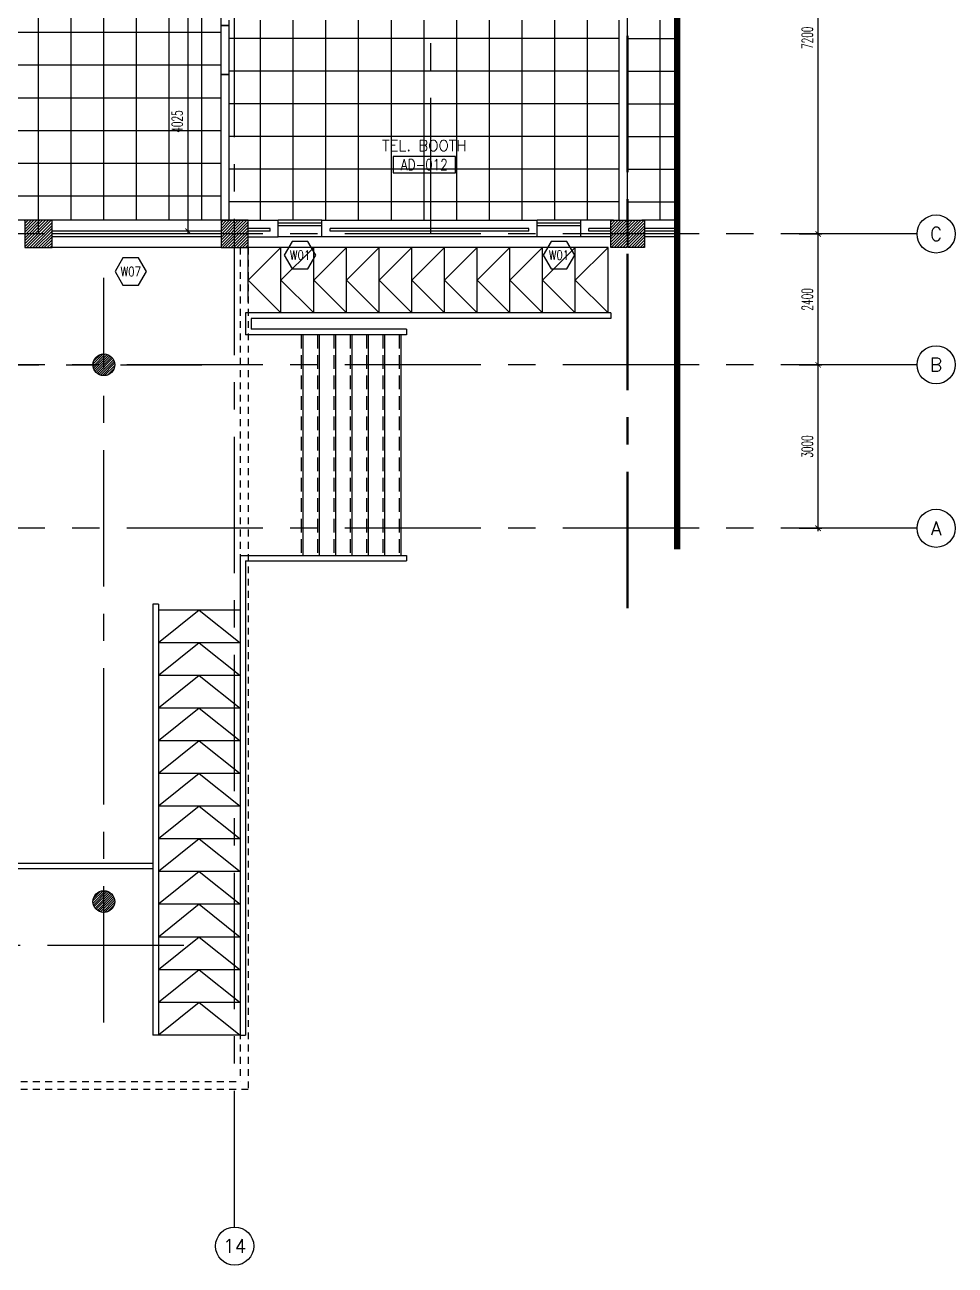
# Model space of a CAD drawing. Extents: x 417820 to 418166, y 43448 to 43632.
# Drawn here: x 417894.85 to 417911.92, y 43447.95 to 43470.71 of the extents above; entities that cross this region are included whole.
import ezdxf
from ezdxf.enums import TextEntityAlignment as Align

# ---------------------------------------------------------------- set-up
doc = ezdxf.new("R2010")
doc.units = 0
doc.header["$MEASUREMENT"] = 0
doc.header["$PDMODE"] = 3
doc.header["$PDSIZE"] = 0.1
for name, pattern in [('CENTER2', [1.125, 0.75, -0.125, 0.125, -0.125]), ('CENTERX2', [4, 2.5, -0.5, 0.5, -0.5]), ('HIDDEN', [0.375, 0.25, -0.125]), ('HIDDEN2', [0.1875, 0.125, -0.0625])]:
    doc.linetypes.add(name, pattern=pattern)
doc.layers.get('0').update_dxf_attribs({"linetype": 'CONTINUOUS'})
doc.layers.get('DEFPOINTS').update_dxf_attribs({"linetype": 'CONTINUOUS'})
for name, color, linetype in [('AX', 6, 'CONTINUOUS'), ('AX-CR', 2, 'CONTINUOUS'), ('AX-DIM', 4, 'CONTINUOUS'), ('AX-TXT', 4, 'CONTINUOUS'), ('AXES', 11, 'CENTERX2'), ('CANOPY-LN', 3, 'CONTINUOUS'), ('CEILING', 4, 'CONTINUOUS'), ('COL', 2, 'CONTINUOUS'), ('DIM', 4, 'CONTINUOUS'), ('ELEV', 2, 'CONTINUOUS'), ('Handrail', 4, 'CONTINUOUS'), ('HAT', 8, 'CONTINUOUS'), ('INSUL', 7, 'CONTINUOUS'), ('Ramb', 3, 'CONTINUOUS'), ('RM-BOX', 11, 'CONTINUOUS'), ('RM-NAME', 11, 'CONTINUOUS'), ('RM-NO', 11, 'CONTINUOUS'), ('SHAFT', 7, 'CONTINUOUS'), ('Step', 7, 'CONTINUOUS'), ('WALL', 2, 'CONTINUOUS'), ('WIN', 5, 'CONTINUOUS'), ('WIN-BOX', 3, 'CONTINUOUS'), ('WIN-NO', 5, 'CONTINUOUS')]:
    doc.layers.add(name, color=color, linetype=linetype)
doc.styles.add('ROMANS', font='ROMANS.shx', dxfattribs={"width": 0.6})
doc.dimstyles.new('STANDARD in', dxfattribs={"dimtxt": 0.2, "dimasz": 0.1, "dimexe": 0.07, "dimexo": 0.05, "dimgap": 0.1, "dimtad": 1, "dimdec": 0, "dimlfac": 1000, "dimzin": 0, "dimdsep": 46, "dimtxsty": 'ROMANS', "dimblk": 'ARCHTICK', "dimcen": 0.05, "dimdle": 0.05, "dimclrd": 4, "dimclre": 4, "dimclrt": 2, "dimadec": 0, "dimazin": 0, "dimtfac": 1, "dimtdec": 0, "dimtmove": 2, "dimatfit": 3, "dimldrblk": 'ARCHTICK', "dimfxl": 0, "dimtolj": 1, "dimtzin": 0, "dimarcsym": 0})

# ---------------------------------------------------------------- blocks, each defined once
blk = doc.blocks.new('COL50')
at = {"layer": 'COL'}
blk.add_lwpolyline([(-250, 250), (-250, -250), (250, -250), (250, 250)], close=True, dxfattribs=at)
blk = doc.blocks.new('*X28')
at = {"color": 0}
for p, q in [((84179, 10675), (84665, 11161)), ((84179, 10729), (84612, 11161)), ((84179, 10782), (84559, 11161)), ((84179, 10835), (84506, 11161)), ((84179, 10888), (84453, 11161)), ((84179, 10941), (84400, 11161)), ((84179, 10994), (84347, 11161)), ((84179, 11047), (84294, 11161)), ((84179, 11100), (84240, 11161)), ((84179, 11153), (84187, 11161)), ((84218, 10661), (84679, 11122)), ((84271, 10661), (84679, 11069)), ((84324, 10661), (84679, 11016)), ((84377, 10661), (84679, 10963)), ((84430, 10661), (84679, 10910)), ((84483, 10661), (84679, 10857)), ((84536, 10661), (84679, 10804)), ((84589, 10661), (84679, 10751)), ((84642, 10661), (84679, 10698))]:
    blk.add_line(p, q, dxfattribs=at)
blk = doc.blocks.new('*X36')
at = {"color": 0}
for p, q in [((203889, 10689), (204360, 11161)), ((203889, 10742), (204307, 11161)), ((203889, 10795), (204254, 11161)), ((203889, 10848), (204201, 11161)), ((203889, 10901), (204148, 11161)), ((203889, 10954), (204095, 11161)), ((203889, 11008), (204042, 11161)), ((203889, 11061), (203989, 11161)), ((203889, 11114), (203936, 11161)), ((203913, 10661), (204389, 11136)), ((203966, 10661), (204389, 11083)), ((204019, 10661), (204389, 11030)), ((204072, 10661), (204389, 10977)), ((204125, 10661), (204389, 10924)), ((204178, 10661), (204389, 10871)), ((204231, 10661), (204389, 10818)), ((204285, 10661), (204389, 10765)), ((204338, 10661), (204389, 10712))]:
    blk.add_line(p, q, dxfattribs=at)
blk = doc.blocks.new('WW1')
at = {"layer": 'WIN-BOX'}
blk.add_lwpolyline([(144, -250), (289, 0), (144, 250), (-144, 250), (-289, 0), (-144, -250)], close=True, dxfattribs=at)
at = {"layer": 'WIN-NO', "style": 'ROMANS', "width": 0.8}
blk.add_attdef('W00', text='', height=170, dxfattribs=at).set_placement((0, 0), align=Align.MIDDLE)
blk = doc.blocks.new('RM1')
at = {"layer": 'RM-BOX'}
blk.add_lwpolyline([(570, -200), (-570, -200), (-570, -500), (570, -500)], close=True, dxfattribs=at)
at = {"layer": 'RM-NAME', "style": 'ROMANS'}
for tag, p in [('ROOMNAME1', (0, 324)), ('ROOMNAME2', (0, 0))]:
    blk.add_attdef(tag, text='', height=200, dxfattribs=at).set_placement(p, align=Align.MIDDLE)
at = {"layer": 'RM-NO', "style": 'ROMANS', "width": 0.8}
blk.add_attdef('ROOMNO', text='', height=200, dxfattribs=at).set_placement((0, -350), align=Align.MIDDLE)
blk = doc.blocks.new('AXU')
at = {"layer": 'AX-CR'}
blk.add_circle((0, 350), 350, dxfattribs=at)
at = {"layer": 'AX-TXT', "style": 'ROMANS'}
blk.add_attdef('AX', text='', height=250, dxfattribs=at).set_placement((0, 350), align=Align.MIDDLE)
blk = doc.blocks.new('W')
at = {"layer": 'WIN-NO'}
blk.add_blockref('WW1', (0, -337), dxfattribs=at).add_auto_attribs({'W00': 'W01'})
blk = doc.blocks.new('C-300')
at = {"layer": 'HAT', "linetype": 'ByBlock', "ltscale": 0.3}
h = blk.add_hatch(dxfattribs=at)
h.set_pattern_fill('ANSI31', color=8, scale=300, style=0)
h.set_pattern_definition([(45, (-258496.182, -82361.005), (-26.5165043, 26.5165043), [])])
h.paths.add_polyline_path([(300, 500), (0, 500), (0, 250), (300, 250)])
h.paths.add_polyline_path([(300, 250), (0, 250), (0, 0), (300, 0)])
at = {"layer": 'COL'}
blk.add_lwpolyline([(0, 500), (300, 500), (300, 0), (0, 0)], close=True, dxfattribs=at)
blk = doc.blocks.new('C-300A')
at = {"layer": 'SHAFT', "color": 6, "linetype": 'ByBlock', "ltscale": 0.3}
for p in [(-300, 0), (20, 0)]:
    blk.add_blockref('C-300', p, dxfattribs=at)
blk = doc.blocks.new('_ARCHTICK')
at = {"color": 0, "linetype": 'ByBlock', "const_width": 0.15}
blk.add_lwpolyline([(-0.5, -0.5), (0.5, 0.5)], dxfattribs=at)
blk = doc.blocks.new('*D178')
at = {"layer": 'DEFPOINTS', "color": 0}
for p in [(417897.842, 43470.949), (417898.447, 43470.949), (417897.984, 43466.924)]:
    blk.add_point(p, dxfattribs=at)
at = {"layer": 'DIM', "color": 4, "lineweight": -2}
for p, q in [((417897.842, 43466.874), (417897.842, 43470.999)), ((417898.397, 43470.949), (417897.772, 43470.949)), ((417897.934, 43466.924), (417897.772, 43466.924))]:
    blk.add_line(p, q, dxfattribs=at)
at = {"layer": 'DIM', "color": 4, "lineweight": -2, "xscale": 0.1, "yscale": 0.1, "zscale": 0.1}
for p, rotation in [((417897.842, 43470.949), 90), ((417897.842, 43466.924), 270)]:
    blk.add_blockref('_ARCHTICK', p, dxfattribs=dict(at, rotation=rotation))
at = {"layer": 'DIM', "color": 2, "insert": (417897.642, 43468.937), "char_height": 0.2, "attachment_point": 5, "rotation": 90, "style": 'ROMANS'}
blk.add_mtext('\\A1;4025', dxfattribs=at)
blk = doc.blocks.new('AXL')
at = {"layer": 'AX-CR'}
blk.add_circle((-350, 0), 350, dxfattribs=at)
at = {"layer": 'AX-TXT', "style": 'ROMANS'}
blk.add_attdef('AX', text='', height=250, dxfattribs=at).set_placement((-350, 0), align=Align.MIDDLE)
blk = doc.blocks.new('*D186')
at = {"layer": 'AX-DIM', "color": 4, "lineweight": -2}
for p, q in [((417909.052, 43474.074), (417909.472, 43474.074)), ((417909.402, 43466.824), (417909.402, 43474.124)), ((417909.052, 43466.874), (417909.472, 43466.874))]:
    blk.add_line(p, q, dxfattribs=at)
at = {"layer": 'DEFPOINTS', "color": 0}
for p in [(417909.002, 43474.074), (417909.402, 43474.074), (417909.002, 43466.874)]:
    blk.add_point(p, dxfattribs=at)
at = {"layer": 'AX-DIM', "color": 4, "lineweight": -2, "xscale": 0.1, "yscale": 0.1, "zscale": 0.1}
for p, rotation in [((417909.402, 43474.074), 90), ((417909.402, 43466.874), 270)]:
    blk.add_blockref('_ARCHTICK', p, dxfattribs=dict(at, rotation=rotation))
at = {"layer": 'AX-DIM', "color": 2, "insert": (417909.202, 43470.474), "char_height": 0.2, "attachment_point": 5, "rotation": 90, "style": 'ROMANS'}
blk.add_mtext('\\A1;7200', dxfattribs=at)
blk = doc.blocks.new('*D187')
at = {"layer": 'AX-DIM', "color": 4, "lineweight": -2}
for p, q in [((417909.052, 43464.474), (417909.472, 43464.474)), ((417909.402, 43461.424), (417909.402, 43464.524)), ((417909.052, 43461.474), (417909.472, 43461.474))]:
    blk.add_line(p, q, dxfattribs=at)
at = {"layer": 'DEFPOINTS', "color": 0}
for p in [(417909.002, 43464.474), (417909.402, 43464.474), (417909.002, 43461.474)]:
    blk.add_point(p, dxfattribs=at)
at = {"layer": 'AX-DIM', "color": 4, "lineweight": -2, "xscale": 0.1, "yscale": 0.1, "zscale": 0.1}
for p, rotation in [((417909.402, 43464.474), 90), ((417909.402, 43461.474), 270)]:
    blk.add_blockref('_ARCHTICK', p, dxfattribs=dict(at, rotation=rotation))
at = {"layer": 'AX-DIM', "color": 2, "insert": (417909.202, 43462.974), "char_height": 0.2, "attachment_point": 5, "rotation": 90, "style": 'ROMANS'}
blk.add_mtext('\\A1;3000', dxfattribs=at)
blk = doc.blocks.new('*D188')
at = {"layer": 'AX-DIM', "color": 4, "lineweight": -2}
for p, q in [((417909.402, 43464.424), (417909.402, 43466.924)), ((417909.052, 43466.874), (417909.472, 43466.874)), ((417909.052, 43464.474), (417909.472, 43464.474))]:
    blk.add_line(p, q, dxfattribs=at)
at = {"layer": 'DEFPOINTS', "color": 0}
for p in [(417909.002, 43466.874), (417909.402, 43466.874), (417909.002, 43464.474)]:
    blk.add_point(p, dxfattribs=at)
at = {"layer": 'AX-DIM', "color": 4, "lineweight": -2, "xscale": 0.1, "yscale": 0.1, "zscale": 0.1}
for p, rotation in [((417909.402, 43466.874), 90), ((417909.402, 43464.474), 270)]:
    blk.add_blockref('_ARCHTICK', p, dxfattribs=dict(at, rotation=rotation))
at = {"layer": 'AX-DIM', "color": 2, "insert": (417909.202, 43465.674), "char_height": 0.2, "attachment_point": 5, "rotation": 90, "style": 'ROMANS'}
blk.add_mtext('\\A1;2400', dxfattribs=at)

msp = doc.modelspace()

# ---------------------------------------------------------------- hatches: boundary and pattern name
at = {"layer": 'HAT'}
h = msp.add_hatch(dxfattribs=at)
h.set_pattern_fill('ANSI31', color=256, scale=0.24, style=0)
h.set_pattern_definition([(45, (417847.30438, 43429.566767), (-0.021213203, 0.021213203), [])])
h.paths.add_polyline_path([(417896.0966, 43464.4743), (417896.2966, 43464.4743), (417896.2966, 43464.6743, 0.4142136)])
h.paths.add_polyline_path([(417896.2966, 43464.6743), (417896.2966, 43464.4743), (417896.4966, 43464.4743, 0.4142136)])
h.paths.add_polyline_path([(417896.4966, 43464.4743), (417896.2966, 43464.4743), (417896.2966, 43464.2743, 0.4142136)])
h.paths.add_polyline_path([(417896.2966, 43464.4743), (417896.0966, 43464.4743, 0.4142136), (417896.2966, 43464.2743)])
h = msp.add_hatch(dxfattribs=at)
h.set_pattern_fill('ANSI31', color=256, scale=0.24, style=0)
h.set_pattern_definition([(45, (417847.30438, 43419.716767), (-0.021213203, 0.021213203), [])])
h.paths.add_polyline_path([(417896.0966, 43454.6243), (417896.2966, 43454.6243), (417896.2966, 43454.8243, 0.4142136)])
h.paths.add_polyline_path([(417896.2966, 43454.8243), (417896.2966, 43454.6243), (417896.4966, 43454.6243, 0.4142136)])
h.paths.add_polyline_path([(417896.4966, 43454.6243), (417896.2966, 43454.6243), (417896.2966, 43454.4243, 0.4142136)])
h.paths.add_polyline_path([(417896.2966, 43454.6243), (417896.0966, 43454.6243, 0.4142136), (417896.2966, 43454.4243)])

# ---------------------------------------------------------------- linework, layer by layer
at = {"layer": 'AXES'}
for p, q in [((417898.6966, 43448.6529), (417898.6966, 43538.4875)), ((417905.8966, 43460.01), (417905.8966, 43538.1375)), ((417905.9166, 43460.01), (417905.9166, 43538.1375)), ((417895.0966, 43466.8743), (417895.0966, 43525.6943)), ((417902.2966, 43466.8743), (417902.2966, 43525.6943)), ((417911.2163, 43466.8743), (417890.8966, 43466.8743)), ((417896.2966, 43452.4071), (417896.2966, 43466.069)), ((417820.6052, 43464.4743), (417898.0966, 43464.4743)), ((417911.2163, 43464.4743), (417881.2966, 43464.4743)), ((417911.2163, 43464.4743), (417889.6966, 43464.4743)), ((417911.2163, 43461.4743), (417887.8966, 43461.4743)), ((417911.2163, 43461.4743), (417887.8966, 43461.4743)), ((417879.2641, 43453.8243), (417897.852, 43453.8243))]:
    msp.add_line(p, q, dxfattribs=at)
at = {"layer": 'CANOPY-LN', "color": 8, "linetype": 'HIDDEN2'}
for p in [(417898.7966, 43466.6243), (417880.5966, 43451.3243)]:
    msp.add_line(p, (417898.7966, 43451.3243), dxfattribs=at)
at = {"layer": 'CANOPY-LN', "linetype": 'HIDDEN2'}
for p, q in [((417898.9466, 43466.6243), (417898.9466, 43451.1743)), ((417898.9466, 43451.1743), (417880.4466, 43451.1743))]:
    msp.add_line(p, q, dxfattribs=at)
at = {"layer": 'CEILING'}
for p, q in [((417895.6966, 43467.1243), (417895.6966, 43485.7243)), ((417896.2966, 43467.1243), (417896.2966, 43484.7993)), ((417896.8966, 43467.1243), (417896.8966, 43484.7993)), ((417897.4966, 43467.1243), (417897.4966, 43484.7993)), ((417898.0966, 43467.1243), (417898.0966, 43484.7993)), ((417895.0966, 43467.1243), (417895.0966, 43473.8243)), ((417899.1716, 43467.1243), (417899.1716, 43470.7993)), ((417899.7716, 43467.1243), (417899.7716, 43470.7993)), ((417900.3716, 43467.1243), (417900.3716, 43470.7993)), ((417900.9716, 43467.1243), (417900.9716, 43470.7993)), ((417901.5716, 43467.1243), (417901.5716, 43470.7993)), ((417902.1716, 43467.1243), (417902.1716, 43470.7993)), ((417902.7716, 43467.1243), (417902.7716, 43470.7993)), ((417903.3716, 43467.1243), (417903.3716, 43470.7993)), ((417903.9716, 43467.1243), (417903.9716, 43470.7993)), ((417904.5716, 43467.1243), (417904.5716, 43470.7993)), ((417905.1716, 43467.1243), (417905.1716, 43470.7993)), ((417906.4966, 43470.7993), (417906.4966, 43467.1243)), ((417894.1523, 43470.5745), (417898.4466, 43470.5745)), ((417905.7466, 43470.4618), (417898.5966, 43470.4618)), ((417905.8966, 43470.4618), (417906.8165, 43470.4618)), ((417894.1523, 43469.9745), (417898.4466, 43469.9745)), ((417905.7466, 43469.8618), (417898.5966, 43469.8618)), ((417905.8966, 43469.8618), (417906.8165, 43469.8618)), ((417894.1523, 43469.3745), (417898.4466, 43469.3745)), ((417905.7466, 43469.2618), (417898.5966, 43469.2618)), ((417905.8966, 43469.2618), (417906.8165, 43469.2618)), ((417894.1523, 43468.7745), (417898.4466, 43468.7745)), ((417905.7466, 43468.6618), (417898.5966, 43468.6618)), ((417905.8966, 43468.6618), (417906.8165, 43468.6618)), ((417894.1523, 43468.1745), (417898.4466, 43468.1745)), ((417905.7466, 43468.0618), (417898.5966, 43468.0618)), ((417905.8966, 43468.0618), (417906.8165, 43468.0618)), ((417894.1523, 43467.5745), (417898.4466, 43467.5745)), ((417905.7466, 43467.4618), (417898.5966, 43467.4618)), ((417905.8966, 43467.4618), (417906.8165, 43467.4618)), ((417898.4466, 43467.1243), (417894.1523, 43467.1243))]:
    msp.add_line(p, q, dxfattribs=at)
at = {"layer": 'ELEV', "linetype": 'CENTER2', "const_width": 0.12}
msp.add_lwpolyline([(417906.8165, 43461.0859), (417906.8165, 43528.0943)], dxfattribs=at)
at = {"layer": 'Handrail'}
for p, q in [((417905.5466, 43466.6243), (417898.9466, 43466.6243)), ((417905.6005, 43465.4243), (417898.8966, 43465.4243)), ((417898.8966, 43465.4243), (417898.8966, 43465.0243)), ((417898.9966, 43465.4243), (417898.9966, 43465.4243)), ((417905.6005, 43465.3243), (417898.9966, 43465.3243)), ((417898.9966, 43465.3243), (417898.9966, 43465.1243)), ((417905.6005, 43465.4243), (417905.6005, 43465.3243)), ((417901.8506, 43465.1243), (417898.9966, 43465.1243)), ((417901.8506, 43465.1243), (417901.8506, 43465.0243)), ((417901.8506, 43465.0243), (417898.8966, 43465.0243)), ((417898.7966, 43460.9743), (417901.8466, 43460.9743)), ((417898.7966, 43460.9743), (417898.7966, 43452.1743)), ((417901.8466, 43460.9743), (417901.8466, 43460.8743)), ((417898.8966, 43460.8743), (417901.8466, 43460.8743)), ((417898.8966, 43460.8743), (417898.8966, 43452.1743)), ((417897.1966, 43460.0831), (417897.1966, 43452.1743)), ((417897.2966, 43460.0831), (417897.1966, 43460.0831)), ((417897.2966, 43460.0831), (417897.2966, 43452.1743)), ((417897.1966, 43455.3243), (417894.1523, 43455.3243)), ((417897.1966, 43455.2243), (417894.2523, 43455.2243)), ((417897.2966, 43452.1743), (417897.1966, 43452.1743)), ((417898.7966, 43452.1743), (417898.8966, 43452.1743))]:
    msp.add_line(p, q, dxfattribs=at)
at = {"layer": 'INSUL'}
for p, q in [((417899.3466, 43466.9743), (417898.9466, 43466.9743)), ((417899.3466, 43466.9243), (417898.9466, 43466.9243)), ((417899.3466, 43466.9243), (417899.3466, 43466.9743)), ((417904.0966, 43466.9743), (417900.4466, 43466.9743)), ((417900.4466, 43466.9243), (417900.4466, 43466.9743)), ((417904.0966, 43466.9243), (417900.4466, 43466.9243)), ((417904.0966, 43466.9243), (417904.0966, 43466.9743)), ((417905.1966, 43466.9243), (417905.1966, 43466.9743)), ((417905.5966, 43466.9743), (417905.1966, 43466.9743)), ((417905.5966, 43466.9243), (417905.1966, 43466.9243)), ((417906.8165, 43466.9743), (417906.2166, 43466.9743)), ((417906.8165, 43466.9243), (417906.2166, 43466.9243))]:
    msp.add_line(p, q, dxfattribs=at)
at = {"layer": 'Ramb'}
for p, q in [((417898.9466, 43465.6243), (417898.9466, 43466.6243)), ((417898.9466, 43466.0243), (417899.5466, 43466.6243)), ((417899.5466, 43465.4243), (417899.5466, 43466.6243)), ((417899.5466, 43466.0243), (417900.1466, 43466.6243)), ((417900.1466, 43465.4243), (417900.1466, 43466.6243)), ((417900.1466, 43466.0243), (417900.7466, 43466.6243)), ((417900.7466, 43465.4243), (417900.7466, 43466.6243)), ((417900.7466, 43466.0243), (417901.3466, 43466.6243)), ((417901.3466, 43465.4243), (417901.3466, 43466.6243)), ((417901.3466, 43466.0243), (417901.9466, 43466.6243)), ((417901.9466, 43465.4243), (417901.9466, 43466.6243)), ((417901.9466, 43466.0243), (417902.5466, 43466.6243)), ((417902.5466, 43465.4243), (417902.5466, 43466.6243)), ((417902.5466, 43466.0243), (417903.1466, 43466.6243)), ((417903.1466, 43465.4243), (417903.1466, 43466.6243)), ((417903.1466, 43466.0243), (417903.7466, 43466.6243)), ((417903.7466, 43465.4243), (417903.7466, 43466.6243)), ((417903.7466, 43466.0243), (417904.3466, 43466.6243)), ((417904.3466, 43465.4243), (417904.3466, 43466.6243)), ((417904.3466, 43466.0243), (417904.9466, 43466.6243)), ((417904.9466, 43465.4243), (417904.9466, 43466.6243)), ((417904.9466, 43466.0243), (417905.5466, 43466.6243)), ((417905.5466, 43465.4243), (417905.5466, 43466.6243)), ((417898.9466, 43466.0243), (417899.5466, 43465.4243)), ((417899.5466, 43466.0243), (417900.1466, 43465.4243)), ((417900.1466, 43466.0243), (417900.7466, 43465.4243)), ((417900.7466, 43466.0243), (417901.3466, 43465.4243)), ((417901.3466, 43466.0243), (417901.9466, 43465.4243)), ((417901.9466, 43466.0243), (417902.5466, 43465.4243)), ((417902.5466, 43466.0243), (417903.1466, 43465.4243)), ((417903.1466, 43466.0243), (417903.7466, 43465.4243)), ((417903.7466, 43466.0243), (417904.3466, 43465.4243)), ((417904.3466, 43466.0243), (417904.9466, 43465.4243)), ((417904.9466, 43466.0243), (417905.5466, 43465.4243)), ((417898.7966, 43459.9743), (417897.2966, 43459.9743)), ((417898.0466, 43459.9743), (417897.2966, 43459.3743)), ((417898.0466, 43459.9743), (417898.7966, 43459.3743)), ((417898.7966, 43459.3743), (417897.2966, 43459.3743)), ((417898.0466, 43459.3743), (417897.2966, 43458.7743)), ((417898.0466, 43459.3743), (417898.7966, 43458.7743)), ((417898.7966, 43458.7743), (417897.2966, 43458.7743)), ((417898.0466, 43458.7743), (417897.2966, 43458.1743)), ((417898.0466, 43458.7743), (417898.7966, 43458.1743)), ((417898.7966, 43458.1743), (417897.2966, 43458.1743)), ((417898.0466, 43458.1743), (417897.2966, 43457.5743)), ((417898.0466, 43458.1743), (417898.7966, 43457.5743)), ((417898.7966, 43457.5743), (417897.2966, 43457.5743)), ((417898.0466, 43457.5743), (417897.2966, 43456.9743)), ((417898.0466, 43457.5743), (417898.7966, 43456.9743)), ((417898.7966, 43456.9743), (417897.2966, 43456.9743)), ((417898.0466, 43456.9743), (417897.2966, 43456.3743)), ((417898.0466, 43456.9743), (417898.7966, 43456.3743)), ((417898.7966, 43456.3743), (417897.2966, 43456.3743)), ((417898.0466, 43456.3743), (417897.2966, 43455.7743)), ((417898.0466, 43456.3743), (417898.7966, 43455.7743)), ((417898.7966, 43455.7743), (417897.2966, 43455.7743)), ((417898.0466, 43455.7743), (417897.2966, 43455.1743)), ((417898.0466, 43455.7743), (417898.7966, 43455.1743)), ((417898.7966, 43455.1743), (417897.2966, 43455.1743)), ((417898.0466, 43455.1743), (417897.2966, 43454.5743)), ((417898.0466, 43455.1743), (417898.7966, 43454.5743)), ((417898.7966, 43454.5743), (417897.2966, 43454.5743)), ((417898.0466, 43454.5743), (417897.2966, 43453.9743)), ((417898.0466, 43454.5743), (417898.7966, 43453.9743)), ((417898.7966, 43453.9743), (417897.2966, 43453.9743)), ((417898.0466, 43453.9743), (417897.2966, 43453.3743)), ((417898.0466, 43453.9743), (417898.7966, 43453.3743)), ((417898.7966, 43453.3743), (417897.2966, 43453.3743)), ((417898.0466, 43453.3743), (417897.2966, 43452.7743)), ((417898.0466, 43453.3743), (417898.7966, 43452.7743)), ((417898.7966, 43452.7743), (417897.2966, 43452.7743)), ((417898.0466, 43452.7743), (417897.2966, 43452.1743)), ((417898.0466, 43452.7743), (417898.7966, 43452.1743)), ((417898.7966, 43452.1743), (417897.2966, 43452.1743))]:
    msp.add_line(p, q, dxfattribs=at)
at = {"layer": 'Step', "linetype": 'HIDDEN'}
for p, q in [((417899.9166, 43465.0243), (417899.9166, 43460.9743)), ((417900.2166, 43465.0243), (417900.2166, 43460.9743)), ((417900.5166, 43465.0243), (417900.5166, 43460.9743)), ((417900.8166, 43465.0243), (417900.8166, 43460.9743)), ((417901.1166, 43465.0243), (417901.1166, 43460.9743)), ((417901.4166, 43465.0243), (417901.4166, 43460.9743)), ((417901.7166, 43465.0243), (417901.7166, 43460.9743))]:
    msp.add_line(p, q, dxfattribs=at)
at = {"layer": 'Step'}
for p, q in [((417899.9466, 43465.0243), (417899.9466, 43460.9743)), ((417900.2466, 43465.0243), (417900.2466, 43460.9743)), ((417900.5466, 43465.0243), (417900.5466, 43460.9743)), ((417900.8466, 43465.0243), (417900.8466, 43460.9743)), ((417901.1466, 43465.0243), (417901.1466, 43460.9743)), ((417901.4466, 43465.0243), (417901.4466, 43460.9743)), ((417901.7466, 43465.0243), (417901.7466, 43460.9743))]:
    msp.add_line(p, q, dxfattribs=at)
at = {"layer": 'WALL'}
for p, q in [((417898.4466, 43470.6993), (417898.4466, 43470.9493)), ((417898.5966, 43470.6993), (417898.5966, 43470.7993)), ((417905.7466, 43470.7993), (417905.7466, 43467.1243)), ((417905.7466, 43470.7993), (417905.7466, 43469.9618)), ((417905.8966, 43470.9493), (417905.8966, 43467.1243)), ((417905.8966, 43470.7993), (417905.8966, 43469.9618)), ((417898.4466, 43467.1243), (417898.4466, 43470.6993)), ((417898.5966, 43470.6993), (417898.4466, 43470.6993)), ((417898.4466, 43470.6993), (417898.5966, 43470.6993)), ((417898.5966, 43467.1243), (417898.5966, 43470.6993)), ((417898.5966, 43469.7993), (417898.4466, 43469.7993)), ((417898.4466, 43469.7993), (417898.5927, 43469.7993)), ((417898.4466, 43467.1243), (417899.4966, 43467.1243)), ((417899.4966, 43466.8243), (417899.4966, 43467.1243)), ((417900.2966, 43467.1243), (417904.2466, 43467.1243)), ((417900.2966, 43466.8243), (417900.2966, 43467.1243)), ((417904.2466, 43466.8243), (417904.2466, 43467.1243)), ((417905.0466, 43466.8243), (417905.0466, 43467.1243)), ((417905.6466, 43467.1243), (417905.0466, 43467.1243)), ((417906.8165, 43467.1243), (417906.1666, 43467.1243)), ((417898.9466, 43466.8243), (417899.4966, 43466.8243)), ((417904.2466, 43466.8243), (417900.2966, 43466.8243)), ((417905.5966, 43466.8243), (417905.0466, 43466.8243)), ((417906.8165, 43466.8243), (417906.2166, 43466.8243))]:
    msp.add_line(p, q, dxfattribs=at)
for centre in [(417896.2966, 43464.4743), (417896.2966, 43454.6243)]:
    msp.add_circle(centre, 0.2, dxfattribs=at)
at = {"layer": 'WIN'}
for p, q in [((417900.2966, 43467.1243), (417899.4966, 43467.1243)), ((417905.0466, 43467.1243), (417904.2466, 43467.1243)), ((417898.4466, 43466.9243), (417895.3466, 43466.9243)), ((417900.2966, 43467.0743), (417899.4966, 43467.0743)), ((417900.2966, 43467.0243), (417899.4966, 43467.0243)), ((417905.0466, 43467.0743), (417904.2466, 43467.0743)), ((417905.0466, 43467.0243), (417904.2466, 43467.0243)), ((417898.4466, 43466.8743), (417895.3466, 43466.8743)), ((417898.4466, 43466.8243), (417895.3466, 43466.8243)), ((417900.2966, 43466.8243), (417899.4966, 43466.8243)), ((417905.0466, 43466.8243), (417904.2466, 43466.8243)), ((417898.4466, 43466.6243), (417895.3466, 43466.6243))]:
    msp.add_line(p, q, dxfattribs=at)

# ---------------------------------------------------------------- block references
at = {"layer": 'AX', "xscale": 0.001000000047497451, "yscale": 0.0009999999892897904, "zscale": 0.001}
for p, values in [((417911.9163, 43466.8743), {'AX': 'C'}), ((417911.9163, 43464.4743), {'AX': 'B'}), ((417911.9163, 43461.4743), {'AX': 'A'})]:
    msp.add_blockref('AXL', p, dxfattribs=at).add_auto_attribs(values)
at = {"layer": 'AXES', "xscale": 0.001000000047497451, "yscale": 0.0009999999892897904, "zscale": 0.001}
msp.add_blockref('AXU', (417898.6966, 43447.9529), dxfattribs=at).add_auto_attribs({'AX': '14'})
at = {"layer": 'COL', "xscale": 0.001000000047497451, "yscale": 0.0009999999892897904, "zscale": 0.001}
for p in [(417895.0966, 43466.8743), (417898.6966, 43466.8743)]:
    msp.add_blockref('COL50', p, dxfattribs=at)
at = {"layer": 'COL', "linetype": 'ByBlock', "xscale": 0.001000000047497451, "yscale": 0.0009999999892897904, "zscale": 0.001}
msp.add_blockref('C-300A', (417905.8966, 43466.6243), dxfattribs=at)
at = {"layer": 'HAT', "xscale": 0.001000000047497451, "yscale": 0.0009999999892897904, "zscale": 0.001}
msp.add_blockref('RM1', (417902.1759, 43468.4961), dxfattribs=at).add_auto_attribs({'ROOMNO': 'AD-012', 'ROOMNAME2': 'TEL. BOOTH'})
for name, p in [('*X28', (417810.6674, 43455.9633)), ('*X36', (417694.5581, 43455.9633))]:
    msp.add_blockref(name, p, dxfattribs=at)
at = {"layer": 'WIN-NO', "color": 5, "linetype": 'ByBlock', "xscale": 0.001000000047497451, "yscale": 0.0009999999892897904, "zscale": 0.001}
for p in [(417899.8966, 43466.8243), (417904.6466, 43466.8243)]:
    msp.add_blockref('W', p, dxfattribs=at)
at = {"layer": 'WIN-NO', "xscale": 0.001000000047497451, "yscale": 0.0009999999892897904, "zscale": 0.001}
msp.add_blockref('WW1', (417896.791, 43466.1844), dxfattribs=at).add_auto_attribs({'W00': 'W07'})

# ---------------------------------------------------------------- dimensions: what is measured, and where the dimension line sits
at = {"layer": 'AX-DIM'}
for base, p1, p2, picture, middle in [((417909.4023, 43474.0743), (417909.0023, 43466.8743), (417909.0023, 43474.0743), '*D186', (417909.2023, 43470.4743)), ((417909.4023, 43466.8743), (417909.0023, 43464.4743), (417909.0023, 43466.8743), '*D188', (417909.2023, 43465.6743)), ((417909.4023, 43464.4743), (417909.0023, 43461.4743), (417909.0023, 43464.4743), '*D187', (417909.2023, 43462.9743))]:
    dim = msp.add_linear_dim(base=base, p1=p1, p2=p2, angle=90, dimstyle='STANDARD in', dxfattribs=at)
    dim.commit()
    dim.dimension.update_dxf_attribs({"geometry": picture, "text_midpoint": middle})
at = {"layer": 'DIM'}
dim = msp.add_linear_dim(base=(417897.8418, 43470.9493), p1=(417897.9837, 43466.9243), p2=(417898.4466, 43470.9493), angle=90, dimstyle='STANDARD in', dxfattribs=at)
dim.commit()
dim.dimension.update_dxf_attribs({"geometry": '*D178', "text_midpoint": (417897.6418, 43468.9368)})

doc.saveas('drawing.dxf')
